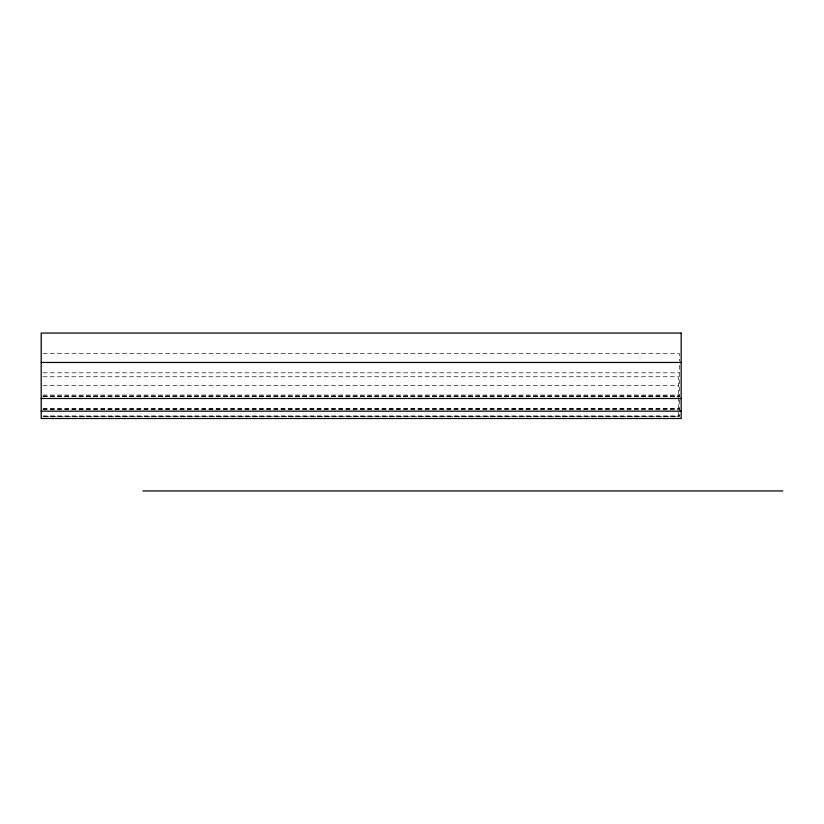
<?xml version="1.0" encoding="UTF-8"?>
<svg xmlns="http://www.w3.org/2000/svg" width="824" height="824" viewBox="0 0 824 824"><rect width="100%" height="100%" fill="white"/><g stroke="black" fill="none" stroke-linecap="round" stroke-linejoin="round"><path stroke-width="0.62" stroke-dasharray="4.12 3.09" d="M43.116 353.599L679.378 353.599L679.378 361.025M43.116 372.819L679.378 372.819M42.982 376.743L678.543 376.743L678.543 416.645L42.982 416.645M42.982 385.663L678.543 385.663M43.116 395.057L679.378 395.057M42.982 395.973L679.378 395.932M42.982 396.375L679.893 396.272M43.116 396.498L679.378 396.498L679.378 363.332M43.116 408.591L679.378 408.591M42.982 409.044L678.543 409.044M42.982 409.312L679.378 409.168M43.116 415.924L679.378 415.924M42.982 416.377L679.378 416.501L679.378 399.032"/><path stroke-width="1.24" d="M41.2 362.457L681.17 362.457M41.2 398.486L681.17 398.486M41.2 411.155L681.17 411.155M142.83 490.939L782.8 490.939M681.17 333.061L41.2 333.061L41.2 418.489L681.17 418.489L681.17 333.061"/></g></svg>
